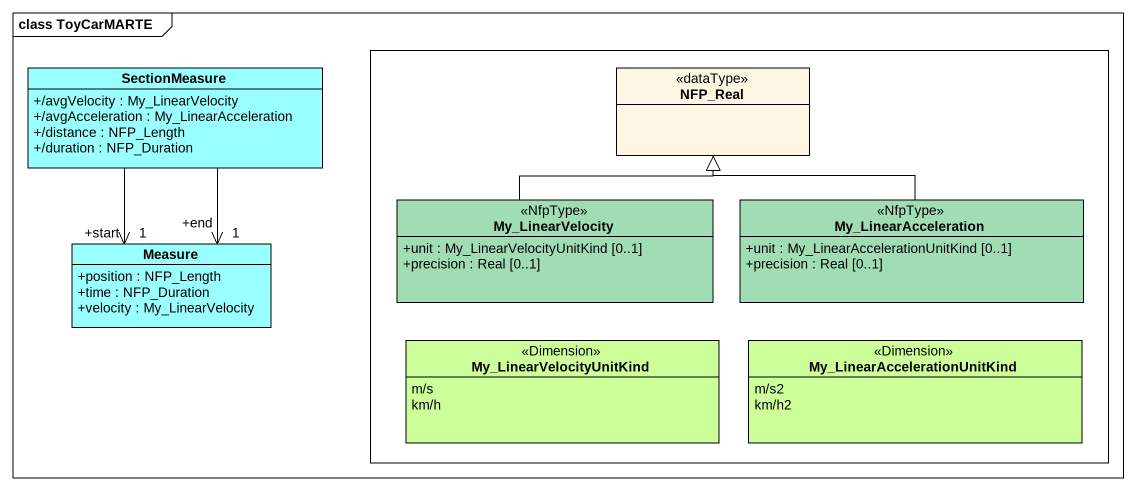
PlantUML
@startuml
mainframe class ToyCarMARTE
hide circle
hide empty members
skinparam classAttributeIconSize 0
rectangle " " as rectangle1 {
  class NFP_Real <<dataType>>
  class My_LinearVelocity <<NfpType>> #A0DCB4 {
    +unit : My_LinearVelocityUnitKind [0..1]
    +precision : Real [0..1]
  }
  class My_LinearAcceleration <<NfpType>> #A0DCB4 {
    +unit : My_LinearAccelerationUnitKind [0..1]
    +precision : Real [0..1]
  }
  enum My_LinearVelocityUnitKind <<Dimension>> #CCFF99 {
    m/s
    km/h
  }
  enum "My_LinearAccelerationUnitKind" as My_LinearAccelerationUnitKin <<Dimension>> #CCFF99 {
    m/s2
    km/h2
  }
}
class SectionMeasure #99FFFF {
  +/avgVelocity : My_LinearVelocity
  +/avgAcceleration : My_LinearAcceleration
  +/distance : NFP_Length
  +/duration : NFP_Duration
}
class Measure #99FFFF {
  +position : NFP_Length
  +time : NFP_Duration
  +velocity : My_LinearVelocity
}
SectionMeasure --> "+end\n1" Measure
SectionMeasure --> "+start\n1" Measure
My_LinearVelocity -up-|> NFP_Real
My_LinearAcceleration -up-|> NFP_Real
@enduml
